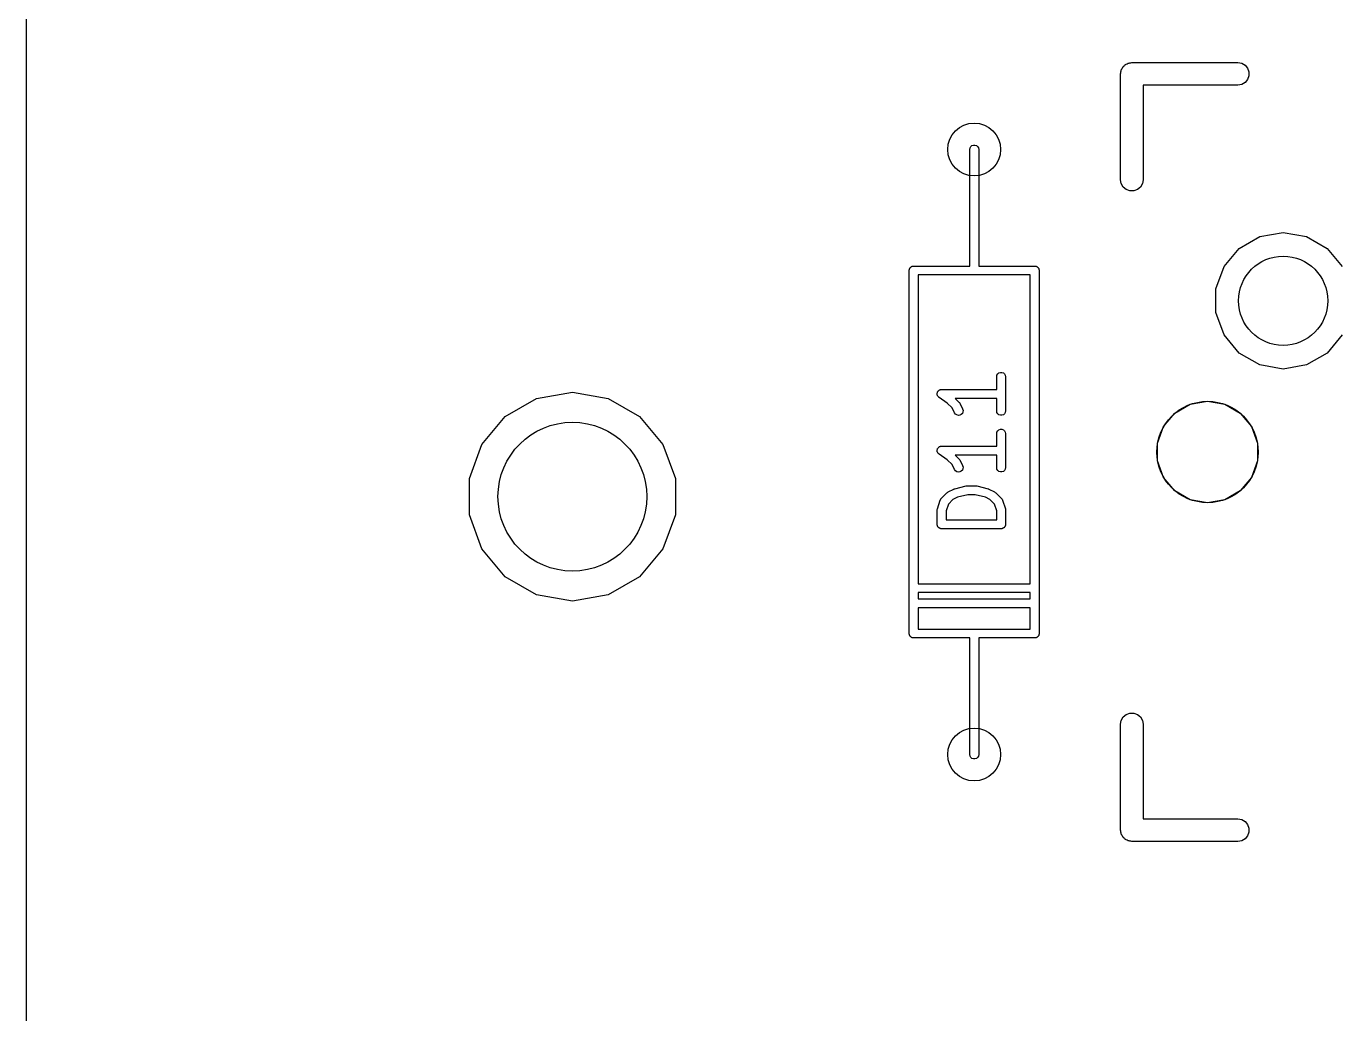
# Model space of a CAD drawing. Header units: millimetres. Extents: x 99 to 267, y 100 to 221.
# Drawn here: x 98.88 to 120.89, y 176.59 to 193.17 of the extents above; entities that cross this region are included whole.
import ezdxf

# ---------------------------------------------------------------- set-up
doc = ezdxf.new("R2010")
doc.units = ezdxf.units.MM
doc.layers.add('BLACK', color=7, linetype='Continuous')
doc.layers.add('PCB', color=4, linetype='Continuous')
doc.layers.get('0').off()

# ---------------------------------------------------------------- blocks, each defined once
blk = doc.blocks.new('PCB外形')
at = {"layer": 'BLACK'}
blk.add_line((35.075, -28.075), (35.075, -145.925), dxfattribs=at)
blk = doc.blocks.new('PCB詳細')
at = {"layer": 'BLACK'}
for p, q in [((53.5275, -53.5041), (53.542, -53.4957)), ((53.542, -53.4957), (53.5547, -53.485)), ((53.5547, -53.485), (53.5704, -53.4793)), ((53.5704, -53.4793), (53.5848, -53.471)), ((53.5848, -53.471), (53.6013, -53.4681)), ((53.6013, -53.4681), (53.6169, -53.4624)), ((53.6169, -53.4624), (53.6336, -53.4624)), ((53.6336, -53.4624), (53.65, -53.4595)), ((53.65, -53.4595), (55.428, -53.4595)), ((55.428, -53.4595), (55.4932, -53.471)), ((55.4932, -53.471), (55.5505, -53.5041)), ((53.4595, -53.65), (53.4624, -53.6336)), ((53.4595, -55.428), (53.4595, -53.65)), ((53.4624, -53.6169), (53.4681, -53.6013)), ((53.4624, -53.6336), (53.4624, -53.6169)), ((53.4681, -53.6013), (53.471, -53.5848)), ((53.471, -53.5848), (53.4793, -53.5704)), ((53.4793, -53.5704), (53.485, -53.5547)), ((53.485, -53.5547), (53.4957, -53.542)), ((53.4957, -53.542), (53.5041, -53.5275)), ((53.5041, -53.5275), (53.5168, -53.5168)), ((53.5168, -53.5168), (53.5275, -53.5041)), ((55.5505, -53.5041), (55.593, -53.5547)), ((55.593, -53.5547), (55.6156, -53.6169)), ((55.6156, -53.6831), (55.593, -53.7452)), ((55.6156, -53.6169), (55.6156, -53.6831)), ((55.428, -53.8405), (53.8405, -53.8405)), ((53.8405, -53.8405), (53.8405, -55.428)), ((55.4932, -53.829), (55.428, -53.8405)), ((55.5505, -53.7959), (55.4932, -53.829)), ((55.593, -53.7452), (55.5505, -53.7959)), ((50.925, -54.92), (50.9295, -54.8943)), ((50.925, -56.19), (50.925, -54.92)), ((50.9295, -54.8943), (50.9425, -54.8718)), ((50.9425, -54.8718), (50.9625, -54.855)), ((50.9625, -54.855), (50.987, -54.8461)), ((50.987, -54.8461), (51.013, -54.8461)), ((51.013, -54.8461), (51.0375, -54.855)), ((51.0375, -54.855), (51.0575, -54.8718)), ((51.0575, -54.8718), (51.0705, -54.8943)), ((51.0705, -54.8943), (51.075, -54.92)), ((51.075, -54.92), (51.075, -56.19)), ((53.471, -55.4932), (53.4595, -55.428)), ((53.8405, -55.428), (53.829, -55.4932)), ((53.5041, -55.5505), (53.471, -55.4932)), ((53.5547, -55.593), (53.5041, -55.5505)), ((53.6169, -55.6156), (53.5547, -55.593)), ((53.6831, -55.6156), (53.6169, -55.6156)), ((53.7452, -55.593), (53.6831, -55.6156)), ((53.7959, -55.5505), (53.7452, -55.593)), ((53.829, -55.4932), (53.7959, -55.5505)), ((50.925, -56.877), (50.925, -56.19)), ((51.075, -56.19), (51.075, -56.877)), ((55.7976, -56.3818), (56.19, -56.3126)), ((56.19, -56.3126), (56.5824, -56.3818)), ((55.4525, -56.5811), (55.7976, -56.3818)), ((56.5824, -56.3818), (56.9275, -56.5811)), ((55.1964, -56.8863), (55.4525, -56.5811)), ((56.9275, -56.5811), (57.1836, -56.8863)), ((49.909, -56.952), (49.9101, -56.9455)), ((49.909, -63.048), (49.909, -56.952)), ((49.9101, -56.939), (49.9124, -56.9328)), ((49.9101, -56.9455), (49.9101, -56.939)), ((49.9124, -56.9328), (49.9135, -56.9263)), ((49.9135, -56.9263), (49.9168, -56.9207)), ((49.9168, -56.9207), (49.919, -56.9145)), ((49.919, -56.9145), (49.9233, -56.9095)), ((49.9233, -56.9095), (49.9265, -56.9038)), ((49.9265, -56.9038), (49.9316, -56.8996)), ((49.9316, -56.8996), (49.9358, -56.8945)), ((49.9358, -56.8945), (49.9415, -56.8913)), ((49.9415, -56.8913), (49.9465, -56.887)), ((49.9465, -56.887), (49.9527, -56.8848)), ((49.9527, -56.8848), (49.9583, -56.8815)), ((49.9583, -56.8815), (49.9648, -56.8804)), ((49.9648, -56.8804), (49.971, -56.8781)), ((49.971, -56.8781), (49.9775, -56.8781)), ((49.9775, -56.8781), (49.984, -56.877)), ((49.984, -56.877), (50.925, -56.877)), ((51.075, -56.877), (52.016, -56.877)), ((52.016, -56.877), (52.0225, -56.8781)), ((52.0225, -56.8781), (52.029, -56.8781)), ((52.029, -56.8781), (52.0352, -56.8804)), ((52.0352, -56.8804), (52.0417, -56.8815)), ((52.0417, -56.8815), (52.0473, -56.8848)), ((52.0473, -56.8848), (52.0535, -56.887)), ((52.0535, -56.887), (52.0585, -56.8913)), ((52.0585, -56.8913), (52.0642, -56.8945)), ((52.0642, -56.8945), (52.0684, -56.8996)), ((52.0684, -56.8996), (52.0735, -56.9038)), ((52.0735, -56.9038), (52.0767, -56.9095)), ((52.0767, -56.9095), (52.081, -56.9145)), ((52.081, -56.9145), (52.0832, -56.9207)), ((52.0832, -56.9207), (52.0865, -56.9263)), ((52.0865, -56.9263), (52.0876, -56.9328)), ((52.0876, -56.9328), (52.0899, -56.939)), ((52.0899, -56.939), (52.0899, -56.9455)), ((52.0899, -56.9455), (52.091, -56.952)), ((52.091, -56.952), (52.091, -63.048)), ((55.0601, -57.2608), (55.1964, -56.8863)), ((51, -57.027), (50.059, -57.027)), ((50.059, -57.027), (50.059, -62.211)), ((51.941, -57.027), (51, -57.027)), ((51.941, -62.211), (51.941, -57.027)), ((55.0601, -57.6592), (55.0601, -57.2608)), ((55.1964, -58.0337), (55.0601, -57.6592)), ((55.4525, -58.3389), (55.1964, -58.0337)), ((57.1836, -58.0337), (56.9275, -58.3389)), ((55.7976, -58.5382), (55.4525, -58.3389)), ((56.9275, -58.3389), (56.5824, -58.5382)), ((56.19, -58.6074), (55.7976, -58.5382)), ((56.5824, -58.5382), (56.19, -58.6074)), ((51.3774, -58.7381), (51.3819, -58.7124)), ((51.3774, -58.9488), (51.3774, -58.7381)), ((51.3819, -58.7124), (51.3949, -58.6899)), ((51.3949, -58.6899), (51.4149, -58.6731)), ((51.4149, -58.6731), (51.4394, -58.6642)), ((51.4394, -58.6642), (51.4654, -58.6642)), ((51.4654, -58.6642), (51.4899, -58.6731)), ((51.4899, -58.6731), (51.5098, -58.6899)), ((51.5098, -58.6899), (51.5229, -58.7124)), ((51.5229, -58.7124), (51.5274, -58.7381)), ((51.5274, -58.7381), (51.5274, -59.3095)), ((43.6492, -59.0993), (44.25, -58.9933)), ((44.25, -58.9933), (44.8508, -59.0993)), ((50.3816, -59.0024), (50.3837, -58.9937)), ((50.3837, -58.9937), (50.386, -58.9902)), ((50.386, -58.9902), (50.3874, -58.9863)), ((50.3874, -58.9863), (50.3932, -58.9795)), ((50.3932, -58.9795), (50.3981, -58.972)), ((50.3981, -58.972), (50.4015, -58.9695)), ((50.4015, -58.9695), (50.4042, -58.9664)), ((50.4042, -58.9664), (50.4119, -58.9619)), ((50.4119, -58.9619), (50.4191, -58.9566)), ((50.4191, -58.9566), (50.4231, -58.9554)), ((50.4231, -58.9554), (50.4267, -58.9533)), ((50.4267, -58.9533), (50.4355, -58.9518)), ((50.4355, -58.9518), (50.4441, -58.9493)), ((50.4441, -58.9493), (50.4483, -58.9495)), ((50.4483, -58.9495), (50.4524, -58.9488)), ((50.4524, -58.9488), (51.3774, -58.9488)), ((43.1208, -59.4043), (43.6492, -59.0993)), ((44.8508, -59.0993), (45.3792, -59.4043)), ((50.3775, -59.019), (50.3785, -59.0149)), ((50.3785, -59.0279), (50.3775, -59.019)), ((50.3785, -59.0108), (50.3816, -59.0024)), ((50.3785, -59.0149), (50.3785, -59.0108)), ((50.3785, -59.0368), (50.3785, -59.0279)), ((50.3799, -59.0407), (50.3785, -59.0368)), ((50.3804, -59.0449), (50.3799, -59.0407)), ((50.3844, -59.0529), (50.3804, -59.0449)), ((50.3874, -59.0613), (50.3844, -59.0529)), ((50.3901, -59.0645), (50.3874, -59.0613)), ((50.3919, -59.0682), (50.3901, -59.0645)), ((50.3984, -59.0744), (50.3919, -59.0682)), ((50.4042, -59.0813), (50.3984, -59.0744)), ((50.4078, -59.0833), (50.4042, -59.0813)), ((50.4108, -59.0862), (50.4078, -59.0833)), ((50.5475, -59.1773), (50.4108, -59.0862)), ((50.6288, -59.2587), (50.5475, -59.1773)), ((51.3774, -59.0988), (50.6811, -59.0988)), ((50.6811, -59.0988), (50.7435, -59.1613)), ((50.7435, -59.1613), (50.7504, -59.1711)), ((50.7504, -59.1711), (50.7576, -59.1807)), ((50.7576, -59.1807), (50.8052, -59.276)), ((51.3774, -59.3095), (51.3774, -59.0988)), ((54.371, -59.3457), (54.6279, -59.1974)), ((54.6279, -59.1974), (54.92, -59.1458)), ((54.92, -59.1458), (55.2121, -59.1974)), ((55.2121, -59.1974), (55.469, -59.3457)), ((42.7287, -59.8717), (43.1208, -59.4043)), ((45.3792, -59.4043), (45.7713, -59.8717)), ((50.671, -59.3431), (50.6288, -59.2587)), ((50.6865, -59.364), (50.671, -59.3431)), ((50.7083, -59.3783), (50.6865, -59.364)), ((50.7336, -59.3844), (50.7083, -59.3783)), ((50.7595, -59.3814), (50.7336, -59.3844)), ((50.7828, -59.3698), (50.7595, -59.3814)), ((50.8007, -59.3508), (50.7828, -59.3698)), ((50.811, -59.3269), (50.8007, -59.3508)), ((50.8052, -59.276), (50.8126, -59.3009)), ((50.8126, -59.3009), (50.811, -59.3269)), ((51.3819, -59.3352), (51.3774, -59.3095)), ((51.3949, -59.3577), (51.3819, -59.3352)), ((51.4149, -59.3745), (51.3949, -59.3577)), ((51.4394, -59.3834), (51.4149, -59.3745)), ((51.4654, -59.3834), (51.4394, -59.3834)), ((51.4899, -59.3745), (51.4654, -59.3834)), ((51.5098, -59.3577), (51.4899, -59.3745)), ((51.5229, -59.3352), (51.5098, -59.3577)), ((51.5274, -59.3095), (51.5229, -59.3352)), ((54.1803, -59.5729), (54.371, -59.3457)), ((55.469, -59.3457), (55.6597, -59.5729)), ((51.3819, -59.6648), (51.3949, -59.6423)), ((51.3949, -59.6423), (51.4149, -59.6255)), ((51.4149, -59.6255), (51.4394, -59.6166)), ((51.4394, -59.6166), (51.4654, -59.6166)), ((51.4654, -59.6166), (51.4899, -59.6255)), ((51.4899, -59.6255), (51.5098, -59.6423)), ((51.5098, -59.6423), (51.5229, -59.6648)), ((54.0788, -59.8517), (54.1803, -59.5729)), ((55.6597, -59.5729), (55.7612, -59.8517)), ((42.52, -60.445), (42.7287, -59.8717)), ((45.7713, -59.8717), (45.98, -60.445)), ((51.3774, -59.6905), (51.3819, -59.6648)), ((51.3774, -59.9012), (51.3774, -59.6905)), ((51.5229, -59.6648), (51.5274, -59.6905)), ((51.5274, -59.6905), (51.5274, -60.2619)), ((54.0788, -60.1483), (54.0788, -59.8517)), ((55.7612, -59.8517), (55.7612, -60.1483)), ((50.3775, -59.9714), (50.3785, -59.9673)), ((50.3785, -59.9803), (50.3775, -59.9714)), ((50.3785, -59.9632), (50.3816, -59.9548)), ((50.3785, -59.9673), (50.3785, -59.9632)), ((50.3785, -59.9892), (50.3785, -59.9803)), ((50.3799, -59.9931), (50.3785, -59.9892)), ((50.3804, -59.9973), (50.3799, -59.9931)), ((50.3844, -60.0053), (50.3804, -59.9973)), ((50.3816, -59.9548), (50.3837, -59.9461)), ((50.3837, -59.9461), (50.386, -59.9426)), ((50.3874, -60.0137), (50.3844, -60.0053)), ((50.386, -59.9426), (50.3874, -59.9387)), ((50.3874, -59.9387), (50.3932, -59.9318)), ((50.3901, -60.0169), (50.3874, -60.0137)), ((50.3919, -60.0206), (50.3901, -60.0169)), ((50.3984, -60.0268), (50.3919, -60.0206)), ((50.3932, -59.9318), (50.3981, -59.9244)), ((50.3981, -59.9244), (50.4015, -59.9219)), ((50.4042, -60.0336), (50.3984, -60.0268)), ((50.4015, -59.9219), (50.4042, -59.9187)), ((50.4042, -59.9187), (50.4119, -59.9143)), ((50.4078, -60.0357), (50.4042, -60.0336)), ((50.4108, -60.0386), (50.4078, -60.0357)), ((50.5475, -60.1297), (50.4108, -60.0386)), ((50.4119, -59.9143), (50.4191, -59.909)), ((50.4191, -59.909), (50.4231, -59.9078)), ((50.4231, -59.9078), (50.4267, -59.9057)), ((50.4267, -59.9057), (50.4355, -59.9042)), ((50.4355, -59.9042), (50.4441, -59.9016)), ((50.4441, -59.9016), (50.4483, -59.9019)), ((50.4483, -59.9019), (50.4524, -59.9012)), ((50.4524, -59.9012), (51.3774, -59.9012)), ((51.3774, -60.0512), (50.6811, -60.0512)), ((50.6811, -60.0512), (50.7435, -60.1136)), ((51.3774, -60.2619), (51.3774, -60.0512)), ((50.6288, -60.2111), (50.5475, -60.1297)), ((50.671, -60.2954), (50.6288, -60.2111)), ((50.6865, -60.3164), (50.671, -60.2954)), ((50.7083, -60.3307), (50.6865, -60.3164)), ((50.7435, -60.1136), (50.7504, -60.1235)), ((50.7504, -60.1235), (50.7576, -60.1331)), ((50.7576, -60.1331), (50.8052, -60.2284)), ((50.7828, -60.3221), (50.7595, -60.3338)), ((50.8007, -60.3032), (50.7828, -60.3221)), ((50.811, -60.2793), (50.8007, -60.3032)), ((50.8052, -60.2284), (50.8126, -60.2533)), ((50.8126, -60.2533), (50.811, -60.2793)), ((51.3819, -60.2876), (51.3774, -60.2619)), ((51.3949, -60.3101), (51.3819, -60.2876)), ((51.4149, -60.3269), (51.3949, -60.3101)), ((51.5098, -60.3101), (51.4899, -60.3269)), ((51.5229, -60.2876), (51.5098, -60.3101)), ((51.5274, -60.2619), (51.5229, -60.2876)), ((54.1803, -60.4271), (54.0788, -60.1483)), ((55.7612, -60.1483), (55.6597, -60.4271)), ((42.52, -61.055), (42.52, -60.445)), ((45.98, -60.445), (45.98, -61.055)), ((50.7336, -60.3368), (50.7083, -60.3307)), ((50.7595, -60.3338), (50.7336, -60.3368)), ((51.4394, -60.3358), (51.4149, -60.3269)), ((51.4654, -60.3358), (51.4394, -60.3358)), ((51.4899, -60.3269), (51.4654, -60.3358)), ((54.371, -60.6543), (54.1803, -60.4271)), ((55.6597, -60.4271), (55.469, -60.6543)), ((50.447, -60.7803), (50.5422, -60.6851)), ((50.5422, -60.6851), (50.5521, -60.6782)), ((50.5521, -60.6782), (50.5617, -60.671)), ((50.5617, -60.671), (50.6569, -60.6234)), ((50.7167, -60.7612), (50.6397, -60.7997)), ((50.6569, -60.6234), (50.6648, -60.6211)), ((50.6648, -60.6211), (50.6723, -60.6177)), ((50.6723, -60.6177), (50.8628, -60.5701)), ((50.8902, -60.7179), (50.7167, -60.7612)), ((50.8628, -60.5701), (50.8719, -60.5694)), ((50.8719, -60.5694), (50.881, -60.5679)), ((50.881, -60.5679), (51.0238, -60.5679)), ((51.0146, -60.7179), (50.8902, -60.7179)), ((51.1881, -60.7612), (51.0146, -60.7179)), ((51.0238, -60.5679), (51.0328, -60.5694)), ((51.0328, -60.5694), (51.042, -60.5701)), ((51.042, -60.5701), (51.2325, -60.6177)), ((51.2651, -60.7997), (51.1881, -60.7612)), ((51.2325, -60.6177), (51.24, -60.6211)), ((51.24, -60.6211), (51.2478, -60.6234)), ((51.2478, -60.6234), (51.3431, -60.671)), ((51.3431, -60.671), (51.3527, -60.6782)), ((51.3527, -60.6782), (51.3626, -60.6851)), ((51.3626, -60.6851), (51.4578, -60.7803)), ((54.6279, -60.8026), (54.371, -60.6543)), ((55.469, -60.6543), (55.2121, -60.8026)), ((50.3774, -60.9762), (50.3795, -60.9643)), ((50.3774, -61.2143), (50.3774, -60.9762)), ((50.3795, -60.9643), (50.3812, -60.9525)), ((50.3812, -60.9525), (50.4288, -60.8096)), ((50.4288, -60.8096), (50.4309, -60.8058)), ((50.4309, -60.8058), (50.432, -60.8016)), ((50.432, -60.8016), (50.4371, -60.7944)), ((50.4371, -60.7944), (50.4413, -60.7867)), ((50.4413, -60.7867), (50.4445, -60.7838)), ((50.4445, -60.7838), (50.447, -60.7803)), ((50.5656, -60.8738), (50.5274, -60.9884)), ((50.6397, -60.7997), (50.5656, -60.8738)), ((51.3392, -60.8738), (51.2651, -60.7997)), ((51.3774, -60.9884), (51.3392, -60.8738)), ((51.4578, -60.7803), (51.4603, -60.7838)), ((51.4603, -60.7838), (51.4635, -60.7867)), ((51.4635, -60.7867), (51.4677, -60.7944)), ((51.4677, -60.7944), (51.4727, -60.8016)), ((51.4727, -60.8016), (51.4739, -60.8058)), ((51.4739, -60.8058), (51.4759, -60.8096)), ((51.4759, -60.8096), (51.5235, -60.9525)), ((51.5235, -60.9525), (51.5253, -60.9643)), ((51.5253, -60.9643), (51.5274, -60.9762)), ((51.5274, -60.9762), (51.5274, -61.2143)), ((54.92, -60.8541), (54.6279, -60.8026)), ((55.2121, -60.8026), (54.92, -60.8541)), ((42.7287, -61.6283), (42.52, -61.055)), ((45.98, -61.055), (45.7713, -61.6283)), ((50.5274, -60.9884), (50.5274, -61.1393)), ((50.5274, -61.1393), (51.3774, -61.1393)), ((51.3774, -61.1393), (51.3774, -60.9884)), ((50.3785, -61.2207), (50.3774, -61.2143)), ((50.3785, -61.2273), (50.3785, -61.2207)), ((50.3808, -61.2335), (50.3785, -61.2273)), ((50.3819, -61.2399), (50.3808, -61.2335)), ((50.3852, -61.2456), (50.3819, -61.2399)), ((50.3874, -61.2518), (50.3852, -61.2456)), ((50.3916, -61.2568), (50.3874, -61.2518)), ((50.3949, -61.2625), (50.3916, -61.2568)), ((50.4, -61.2667), (50.3949, -61.2625)), ((50.4042, -61.2717), (50.4, -61.2667)), ((50.4099, -61.275), (50.4042, -61.2717)), ((50.4149, -61.2792), (50.4099, -61.275)), ((50.421, -61.2815), (50.4149, -61.2792)), ((50.4267, -61.2848), (50.421, -61.2815)), ((50.4332, -61.2859), (50.4267, -61.2848)), ((50.4394, -61.2881), (50.4332, -61.2859)), ((50.4459, -61.2881), (50.4394, -61.2881)), ((50.4524, -61.2893), (50.4459, -61.2881)), ((51.4524, -61.2893), (50.4524, -61.2893)), ((51.4588, -61.2881), (51.4524, -61.2893)), ((51.4654, -61.2881), (51.4588, -61.2881)), ((51.4716, -61.2859), (51.4654, -61.2881)), ((51.478, -61.2848), (51.4716, -61.2859)), ((51.4837, -61.2815), (51.478, -61.2848)), ((51.4899, -61.2792), (51.4837, -61.2815)), ((51.4949, -61.275), (51.4899, -61.2792)), ((51.5006, -61.2717), (51.4949, -61.275)), ((51.5048, -61.2667), (51.5006, -61.2717)), ((51.5098, -61.2625), (51.5048, -61.2667)), ((51.5131, -61.2568), (51.5098, -61.2625)), ((51.5173, -61.2518), (51.5131, -61.2568)), ((51.5196, -61.2456), (51.5173, -61.2518)), ((51.5229, -61.2399), (51.5196, -61.2456)), ((51.524, -61.2335), (51.5229, -61.2399)), ((51.5262, -61.2273), (51.524, -61.2335)), ((51.5274, -61.2143), (51.5262, -61.2207)), ((51.5262, -61.2207), (51.5262, -61.2273)), ((43.1208, -62.0957), (42.7287, -61.6283)), ((45.7713, -61.6283), (45.3792, -62.0957)), ((43.6492, -62.4007), (43.1208, -62.0957)), ((45.3792, -62.0957), (44.8508, -62.4007)), ((50.059, -62.211), (51.941, -62.211)), ((44.25, -62.5067), (43.6492, -62.4007)), ((44.8508, -62.4007), (44.25, -62.5067)), ((50.059, -62.361), (50.059, -62.465)), ((51.941, -62.361), (50.059, -62.361)), ((50.059, -62.465), (51.941, -62.465)), ((51.941, -62.465), (51.941, -62.361)), ((51.941, -62.615), (50.059, -62.615)), ((50.059, -62.615), (50.059, -62.973)), ((51.941, -62.973), (51.941, -62.615)), ((49.9101, -63.0545), (49.909, -63.048)), ((49.9101, -63.061), (49.9101, -63.0545)), ((49.9124, -63.0672), (49.9101, -63.061)), ((49.9135, -63.0737), (49.9124, -63.0672)), ((49.9168, -63.0793), (49.9135, -63.0737)), ((49.919, -63.0855), (49.9168, -63.0793)), ((49.9233, -63.0905), (49.919, -63.0855)), ((49.9265, -63.0962), (49.9233, -63.0905)), ((49.9316, -63.1004), (49.9265, -63.0962)), ((49.9358, -63.1055), (49.9316, -63.1004)), ((49.9415, -63.1087), (49.9358, -63.1055)), ((49.9465, -63.113), (49.9415, -63.1087)), ((49.9527, -63.1152), (49.9465, -63.113)), ((49.9583, -63.1185), (49.9527, -63.1152)), ((49.9648, -63.1196), (49.9583, -63.1185)), ((49.971, -63.1219), (49.9648, -63.1196)), ((49.9775, -63.1219), (49.971, -63.1219)), ((49.984, -63.123), (49.9775, -63.1219)), ((50.925, -63.123), (49.984, -63.123)), ((50.059, -62.973), (51, -62.973)), ((50.925, -63.81), (50.925, -63.123)), ((51, -62.973), (51.941, -62.973)), ((52.016, -63.123), (51.075, -63.123)), ((51.075, -63.123), (51.075, -63.81)), ((52.0225, -63.1219), (52.016, -63.123)), ((52.029, -63.1219), (52.0225, -63.1219)), ((52.0352, -63.1196), (52.029, -63.1219)), ((52.0417, -63.1185), (52.0352, -63.1196)), ((52.0473, -63.1152), (52.0417, -63.1185)), ((52.0535, -63.113), (52.0473, -63.1152)), ((52.0585, -63.1087), (52.0535, -63.113)), ((52.0642, -63.1055), (52.0585, -63.1087)), ((52.0684, -63.1004), (52.0642, -63.1055)), ((52.0735, -63.0962), (52.0684, -63.1004)), ((52.0767, -63.0905), (52.0735, -63.0962)), ((52.081, -63.0855), (52.0767, -63.0905)), ((52.0832, -63.0793), (52.081, -63.0855)), ((52.0865, -63.0737), (52.0832, -63.0793)), ((52.0876, -63.0672), (52.0865, -63.0737)), ((52.0899, -63.061), (52.0876, -63.0672)), ((52.091, -63.048), (52.0899, -63.0545)), ((52.0899, -63.0545), (52.0899, -63.061)), ((50.925, -65.08), (50.925, -63.81)), ((51.075, -63.81), (51.075, -65.08)), ((53.471, -64.5068), (53.5041, -64.4495)), ((53.5041, -64.4495), (53.5547, -64.407)), ((53.5547, -64.407), (53.6169, -64.3844)), ((53.6169, -64.3844), (53.6831, -64.3844)), ((53.6831, -64.3844), (53.7452, -64.407)), ((53.7452, -64.407), (53.7959, -64.4495)), ((53.7959, -64.4495), (53.829, -64.5068)), ((53.4595, -64.572), (53.471, -64.5068)), ((53.4595, -66.35), (53.4595, -64.572)), ((53.829, -64.5068), (53.8405, -64.572)), ((53.8405, -64.572), (53.8405, -66.1595)), ((50.9295, -65.1057), (50.925, -65.08)), ((50.9425, -65.1282), (50.9295, -65.1057)), ((50.9625, -65.145), (50.9425, -65.1282)), ((50.987, -65.1539), (50.9625, -65.145)), ((51.013, -65.1539), (50.987, -65.1539)), ((51.0375, -65.145), (51.013, -65.1539)), ((51.0575, -65.1282), (51.0375, -65.145)), ((51.0705, -65.1057), (51.0575, -65.1282)), ((51.075, -65.08), (51.0705, -65.1057)), ((53.8405, -66.1595), (55.428, -66.1595)), ((55.428, -66.1595), (55.4932, -66.171)), ((55.4932, -66.171), (55.5505, -66.2041)), ((55.5505, -66.2041), (55.593, -66.2548)), ((55.593, -66.2548), (55.6156, -66.3169)), ((53.4624, -66.3664), (53.4595, -66.35)), ((53.4624, -66.3831), (53.4624, -66.3664)), ((53.4681, -66.3987), (53.4624, -66.3831)), ((53.471, -66.4152), (53.4681, -66.3987)), ((53.4793, -66.4296), (53.471, -66.4152)), ((53.485, -66.4453), (53.4793, -66.4296)), ((53.4957, -66.458), (53.485, -66.4453)), ((53.5041, -66.4725), (53.4957, -66.458)), ((53.5168, -66.4832), (53.5041, -66.4725)), ((53.5275, -66.4959), (53.5168, -66.4832)), ((55.593, -66.4453), (55.5505, -66.4959)), ((55.6156, -66.3831), (55.593, -66.4453)), ((55.6156, -66.3169), (55.6156, -66.3831)), ((53.542, -66.5043), (53.5275, -66.4959)), ((53.5547, -66.515), (53.542, -66.5043)), ((53.5704, -66.5207), (53.5547, -66.515)), ((53.5848, -66.529), (53.5704, -66.5207)), ((53.6013, -66.5319), (53.5848, -66.529)), ((53.6169, -66.5376), (53.6013, -66.5319)), ((53.6336, -66.5376), (53.6169, -66.5376)), ((53.65, -66.5405), (53.6336, -66.5376)), ((55.428, -66.5405), (53.65, -66.5405)), ((55.4932, -66.529), (55.428, -66.5405)), ((55.5505, -66.4959), (55.4932, -66.529))]:
    blk.add_line(p, q, dxfattribs=at)
for centre, radius in [((51, -54.92), 0.4445), ((56.19, -57.46), 0.7493), ((54.92, -60), 0.8509), ((44.25, -60.75), 1.25), ((51, -65.08), 0.4445)]:
    blk.add_circle(centre, radius, dxfattribs=at)
at = {"linetype": 'ByBlock'}
blk.add_blockref('PCB外形', (0, 0), dxfattribs=at)

msp = doc.modelspace()

# ---------------------------------------------------------------- block references
at = {"layer": 'PCB'}
msp.add_blockref('PCB詳細', (63.803, 246.025), dxfattribs=at)

doc.saveas('drawing.dxf')
